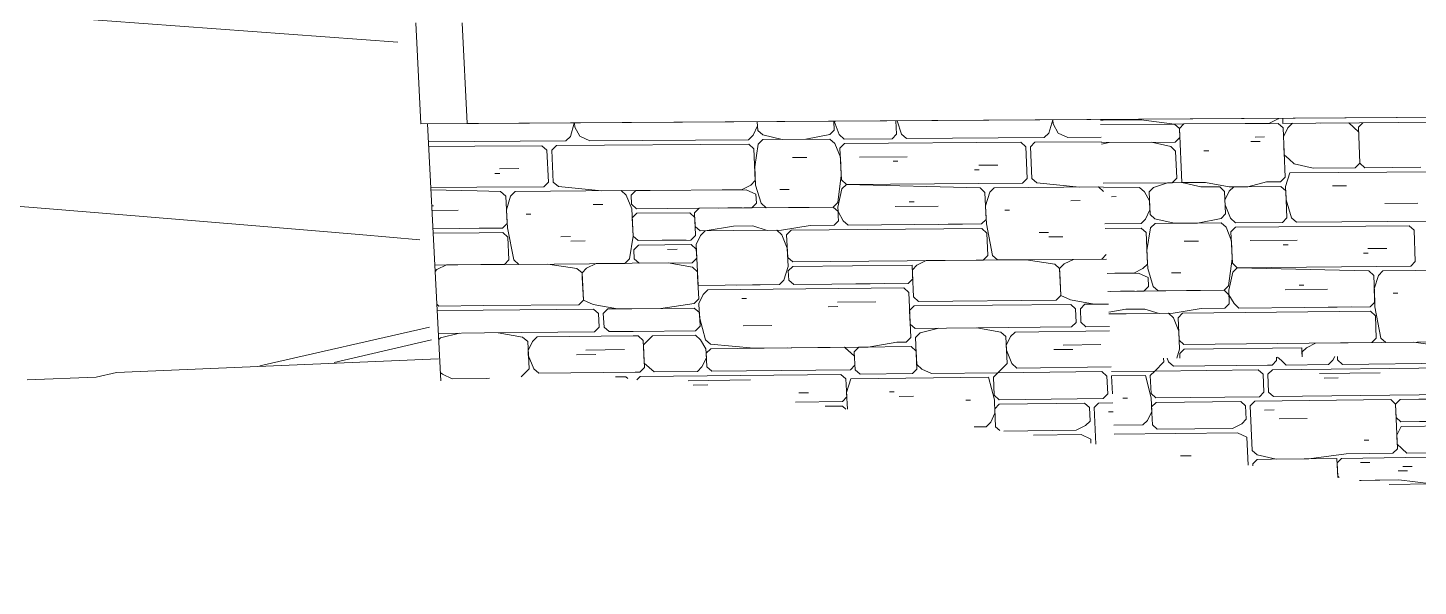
# Model space of a CAD drawing. Header units: inches. Extents: x 205 to 211, y -138 to -29.
# Drawn here: x 208.1498 to 208.3253, y -73.0479 to -72.9774 of the extents above; entities that cross this region are included whole.
import ezdxf

# ---------------------------------------------------------------- set-up
doc = ezdxf.new("R2010")
doc.units = ezdxf.units.IN
doc.header["$MEASUREMENT"] = 0
for name, color, linetype, lineweight in [('A-WALL', 113, 'Continuous', 13), ('A-WALL-PATT', 111, 'Continuous', 13), ('C-BLDG-PADS', 91, 'Continuous', 9), ('C-TOPO', 7, 'Continuous', 9), ('L-SITE-WALL', 31, 'Continuous', 13)]:
    doc.layers.add(name, color=color, linetype=linetype, lineweight=lineweight)

# ---------------------------------------------------------------- blocks, each defined once
blk = doc.blocks.new('FP_98-160')
at = {"layer": 'A-WALL-PATT', "lineweight": 9}
for p, q in [((71.28844, -72.99182), (71.29428, -72.99178)), ((71.28847, -72.99239), (71.29431, -72.99235)), ((71.28874, -72.99758), (71.29458, -72.99754)), ((71.29461, -72.99801), (71.28876, -72.99786)), ((71.28886, -72.99989), (71.28911, -72.99988)), ((71.28889, -73.00046), (71.2922, -73.00043)), ((71.28901, -73.00276), (71.29485, -73.00271)), ((71.29232, -73.00274), (71.29485, -73.00271)), ((71.28904, -73.00334), (71.29488, -73.00329)), ((71.28925, -73.00737), (71.29508, -73.00731)), ((71.2893, -73.00818), (71.28953, -73.00794)), ((71.28953, -73.00794), (71.29073, -73.00735)), ((71.29073, -73.00735), (71.29508, -73.00731)), ((71.28951, -73.0123), (71.28977, -73.01253)), ((71.28955, -73.01311), (71.29538, -73.01305)), ((71.28977, -73.01253), (71.29535, -73.01248)), ((71.29553, -73.01592), (71.2897, -73.01598)), ((71.28974, -73.01679), (71.28998, -73.01655)), ((71.28998, -73.01655), (71.29239, -73.01596)), ((71.28996, -73.02091), (71.29022, -73.02114)), ((71.29022, -73.02114), (71.29147, -73.0217)), ((71.29147, -73.0217), (71.29582, -73.02166))]:
    blk.add_line(p, q, dxfattribs=at)
blk = doc.blocks.new('FP_105-160')
at = {"layer": 'A-WALL-PATT', "lineweight": 9}
for p, q in [((71.3733, -72.98906), (71.37367, -72.98906)), ((71.38266, -72.98957), (71.37333, -72.98963)), ((71.37845, -72.98903), (71.37367, -72.98906)), ((71.37547, -72.98905), (71.37845, -72.98903)), ((71.37845, -72.98903), (71.38266, -72.98957)), ((71.38266, -72.98957), (71.38385, -72.98956)), ((71.38266, -72.98957), (71.38328, -72.99014)), ((71.38328, -72.99014), (71.38385, -72.98956)), ((71.38328, -72.99014), (71.38357, -72.99696)), ((71.38333, -72.99127), (71.38328, -72.99014)), ((71.39576, -72.98948), (71.38385, -72.98956)), ((71.39159, -72.98951), (71.39457, -72.98949)), ((71.39457, -72.98949), (71.39573, -72.98891)), ((71.39579, -72.98885), (71.39573, -72.98891)), ((71.39576, -72.98948), (71.39637, -72.99005)), ((71.39635, -72.98948), (71.39632, -72.98885)), ((71.40466, -72.98942), (71.39635, -72.98948)), ((71.39637, -72.99005), (71.39663, -72.99629)), ((71.39697, -72.99004), (71.39642, -72.99118)), ((71.39697, -72.99004), (71.39754, -72.98947)), ((71.4011, -72.98945), (71.4159, -72.98935)), ((71.40589, -72.99055), (71.40466, -72.98942)), ((71.40587, -72.98998), (71.40644, -72.98941)), ((71.40587, -72.98998), (71.40605, -72.99452)), ((71.37343, -72.99191), (71.38276, -72.99185)), ((71.37344, -72.9921), (71.3744, -72.99191)), ((71.3744, -72.99191), (71.37977, -72.99187)), ((71.37977, -72.99187), (71.38218, -72.99242)), ((71.38333, -72.99127), (71.38276, -72.99185)), ((71.39228, -72.99178), (71.39347, -72.99177)), ((71.39285, -72.99121), (71.39404, -72.9912)), ((71.38218, -72.99242), (71.3828, -72.99299)), ((71.38295, -72.9964), (71.3828, -72.99299)), ((71.38638, -72.99296), (71.38698, -72.99296)), ((71.39647, -72.99232), (71.39652, -72.99346)), ((71.39652, -72.99346), (71.39713, -72.99402)), ((71.39713, -72.99402), (71.39775, -72.99458)), ((71.3972, -72.99572), (71.39668, -72.99743)), ((71.3972, -72.99572), (71.41556, -72.99558)), ((71.40015, -72.99513), (71.39775, -72.99458)), ((71.40548, -72.99509), (71.40015, -72.99513)), ((71.40605, -72.99452), (71.40548, -72.99509)), ((71.40605, -72.99452), (71.40667, -72.99508)), ((71.41377, -72.99503), (71.40667, -72.99508)), ((71.37365, -72.99704), (71.38238, -72.99697)), ((71.38178, -72.99698), (71.38002, -72.99756)), ((71.38357, -72.99696), (71.38178, -72.99698)), ((71.38178, -72.99698), (71.38238, -72.99697)), ((71.38238, -72.99697), (71.38295, -72.9964)), ((71.38357, -72.99696), (71.38655, -72.99694)), ((71.38598, -72.99751), (71.38357, -72.99696)), ((71.38836, -72.99749), (71.38598, -72.99751)), ((71.38655, -72.99694), (71.38955, -72.99748)), ((71.38836, -72.99749), (71.38898, -72.99806)), ((71.38955, -72.99748), (71.39193, -72.99747)), ((71.38957, -72.99805), (71.39014, -72.99748)), ((71.39609, -72.99743), (71.39014, -72.99748)), ((71.39193, -72.99747), (71.39428, -72.99688)), ((71.39428, -72.99688), (71.39606, -72.99687)), ((71.39606, -72.99687), (71.39663, -72.99629)), ((71.39609, -72.99743), (71.3967, -72.998)), ((71.39668, -72.99743), (71.39675, -72.99913)), ((71.40261, -72.99738), (71.40439, -72.99737)), ((71.37368, -72.99761), (71.37823, -72.99757)), ((71.3747, -72.99874), (71.37529, -72.99873)), ((71.37823, -72.99757), (71.37885, -72.99814)), ((71.37885, -72.99814), (71.3795, -72.99927)), ((71.37945, -72.99813), (71.38002, -72.99756)), ((71.37945, -72.99813), (71.37957, -73.00097)), ((71.3795, -72.99927), (71.37955, -73.00041)), ((71.3891, -73.0009), (71.38898, -72.99806)), ((71.38957, -72.99805), (71.38903, -72.99919)), ((71.38903, -72.99919), (71.38905, -72.99976)), ((71.39685, -73.0014), (71.3967, -72.998)), ((71.39675, -72.99913), (71.39744, -73.00139)), ((71.37955, -73.00041), (71.379, -73.00155)), ((71.37957, -73.00097), (71.38019, -73.00154)), ((71.38853, -73.00147), (71.3891, -73.0009)), ((71.38905, -72.99976), (71.38972, -73.00146)), ((71.40922, -72.9996), (71.41336, -72.99956)), ((71.37388, -73.00216), (71.37843, -73.00212)), ((71.3739, -73.00273), (71.37845, -73.00269)), ((71.379, -73.00155), (71.37843, -73.00212)), ((71.37845, -73.00269), (71.37907, -73.00325)), ((71.37964, -73.00268), (71.37917, -73.00553)), ((71.37964, -73.00268), (71.38022, -73.00211)), ((71.38019, -73.00154), (71.3826, -73.00209)), ((71.38855, -73.00204), (71.38022, -73.00211)), ((71.3826, -73.00209), (71.38558, -73.00206)), ((71.38558, -73.00206), (71.38853, -73.00147)), ((71.38855, -73.00204), (71.38917, -73.0026)), ((71.38917, -73.0026), (71.38984, -73.0043)), ((71.38972, -73.00146), (71.39034, -73.00202)), ((71.38979, -73.00316), (71.39036, -73.00259)), ((71.39034, -73.00202), (71.39628, -73.00197)), ((71.39036, -73.00259), (71.41229, -73.0024)), ((71.39628, -73.00197), (71.39685, -73.0014)), ((71.39806, -73.00196), (71.39744, -73.00139)), ((71.39806, -73.00196), (71.41522, -73.00181)), ((71.41229, -73.0024), (71.4129, -73.00296)), ((71.37907, -73.00325), (71.37925, -73.00723)), ((71.38389, -73.00435), (71.38567, -73.00433)), ((71.38996, -73.00713), (71.38979, -73.00316)), ((71.38984, -73.0043), (71.38993, -73.00656)), ((71.39222, -73.00427), (71.39815, -73.00422)), ((71.4129, -73.00296), (71.41306, -73.00692)), ((71.37917, -73.00553), (71.37927, -73.0078)), ((71.39639, -73.0048), (71.39699, -73.0048)), ((71.40651, -73.00585), (71.40711, -73.00584)), ((71.40708, -73.00528), (71.40945, -73.00526)), ((71.37751, -73.00838), (71.37867, -73.0078)), ((71.37925, -73.00723), (71.37867, -73.0078)), ((71.37927, -73.0078), (71.37996, -73.01006)), ((71.38993, -73.00656), (71.38948, -73.00997)), ((71.39058, -73.00769), (71.38996, -73.00713)), ((71.39001, -73.00826), (71.39058, -73.00769)), ((71.39058, -73.00769), (71.41249, -73.00749)), ((71.4072, -73.0081), (71.39058, -73.00769)), ((71.42195, -73.00797), (71.40897, -73.00809)), ((71.41306, -73.00692), (71.41249, -73.00749)), ((71.37415, -73.00841), (71.3781, -73.00838)), ((71.37512, -73.0084), (71.37751, -73.00838)), ((71.3781, -73.00838), (71.37932, -73.00893)), ((71.37932, -73.00893), (71.37937, -73.01007)), ((71.38227, -73.00834), (71.38346, -73.00833)), ((71.39001, -73.00826), (71.38951, -73.01054)), ((71.4072, -73.0081), (71.40781, -73.00866)), ((71.40795, -73.01206), (71.40781, -73.00866)), ((71.4084, -73.00866), (71.40788, -73.01036)), ((71.4084, -73.00866), (71.40897, -73.00809)), ((71.38891, -73.01054), (71.37425, -73.01068)), ((71.3788, -73.01064), (71.37462, -73.01068)), ((71.37582, -73.01067), (71.3776, -73.01065)), ((71.37937, -73.01007), (71.3788, -73.01064)), ((71.37996, -73.01006), (71.38058, -73.01062)), ((71.38058, -73.01062), (71.38891, -73.01054)), ((71.38416, -73.01059), (71.38594, -73.01057)), ((71.38891, -73.01054), (71.38948, -73.00997)), ((71.38953, -73.0111), (71.38891, -73.01054)), ((71.38951, -73.01054), (71.38953, -73.0111)), ((71.38956, -73.01167), (71.38953, -73.0111)), ((71.38953, -73.0111), (71.39017, -73.01223)), ((71.39663, -73.01047), (71.40196, -73.01042)), ((71.39839, -73.00989), (71.39898, -73.00988)), ((71.40788, -73.01036), (71.40797, -73.01262)), ((71.41027, -73.0109), (71.41086, -73.0109)), ((71.37437, -73.0133), (71.37651, -73.01293)), ((71.37651, -73.01293), (71.3789, -73.01291)), ((71.3789, -73.01291), (71.38071, -73.01346)), ((71.38604, -73.01284), (71.38249, -73.01344)), ((71.38368, -73.01343), (71.4074, -73.01319)), ((71.38901, -73.01281), (71.38604, -73.01284)), ((71.38958, -73.01224), (71.38901, -73.01281)), ((71.38956, -73.01167), (71.38958, -73.01224)), ((71.39017, -73.01223), (71.39079, -73.01279)), ((71.39079, -73.01279), (71.40738, -73.01263)), ((71.40206, -73.01268), (71.40502, -73.01265)), ((71.40795, -73.01206), (71.40738, -73.01263)), ((71.4074, -73.01319), (71.40802, -73.01375)), ((71.40797, -73.01262), (71.40872, -73.01657)), ((71.37438, -73.01352), (71.37654, -73.0135)), ((71.38249, -73.01344), (71.37654, -73.0135)), ((71.38071, -73.01346), (71.3819, -73.01345)), ((71.3819, -73.01345), (71.38252, -73.01401)), ((71.38252, -73.01401), (71.38319, -73.0157)), ((71.38311, -73.014), (71.38368, -73.01343)), ((71.38311, -73.014), (71.38323, -73.01683)), ((71.40813, -73.01657), (71.40802, -73.01375)), ((71.38319, -73.0157), (71.38328, -73.01797)), ((71.38323, -73.01683), (71.38385, -73.01739)), ((71.40813, -73.01657), (71.40757, -73.01714)), ((71.40872, -73.01657), (71.40934, -73.01712)), ((71.38328, -73.01797), (71.38294, -73.0191)), ((71.38331, -73.01853), (71.38388, -73.01796)), ((71.38333, -73.0191), (71.38331, -73.01853)), ((71.38385, -73.01739), (71.40757, -73.01714)), ((71.38388, -73.01796), (71.39872, -73.0178)), ((71.39872, -73.0178), (71.39876, -73.01893)), ((71.39874, -73.01837), (71.39931, -73.0178)), ((71.39876, -73.01893), (71.39874, -73.01837)), ((71.39931, -73.0178), (71.40047, -73.01722)), ((71.40047, -73.01722), (71.41288, -73.01709)), ((71.40934, -73.01712), (71.4223, -73.01699)), ((71.41288, -73.01709), (71.41644, -73.01761)), ((71.38333, -73.0191), (71.38333, -73.0191)), ((71.39876, -73.01893), (71.39876, -73.01893)), ((71.39876, -73.01893), (71.39876, -73.01893))]:
    blk.add_line(p, q, dxfattribs=at)
blk = doc.blocks.new('FP_117-160')
at = {"layer": 'A-WALL-PATT', "lineweight": 9}
for p, q in [((71.42916, -73.0186), (71.4292, -73.01962)), ((71.42916, -73.0186), (71.42918, -73.01906)), ((71.44031, -73.01894), (71.4403, -73.01848)), ((71.44072, -73.01848), (71.4409, -73.01893)), ((71.45432, -73.01833), (71.45433, -73.01879)), ((71.45492, -73.01878), (71.45443, -73.01833)), ((71.46132, -73.01871), (71.46154, -73.01825)), ((71.4619, -73.0187), (71.46189, -73.01825)), ((71.47933, -73.01907), (71.47989, -73.01851)), ((71.47991, -73.01907), (71.47987, -73.01806)), ((71.48739, -73.01798), (71.48742, -73.01898)), ((71.48739, -73.01798), (71.4874, -73.01843)), ((71.4874, -73.01843), (71.488, -73.01898)), ((71.49836, -73.01831), (71.49724, -73.01943)), ((71.49836, -73.01831), (71.49834, -73.01786)), ((71.49876, -73.01785), (71.49893, -73.0183)), ((71.49893, -73.0183), (71.49953, -73.01885)), ((71.3813, -73.01958), (71.38016, -73.02073)), ((71.3813, -73.01958), (71.38128, -73.01912)), ((71.38172, -73.01912), (71.3819, -73.01957)), ((71.3819, -73.01957), (71.38251, -73.02013)), ((71.38251, -73.02013), (71.39439, -73.02)), ((71.39498, -73.02), (71.39439, -73.02)), ((71.39555, -73.01942), (71.39498, -73.02)), ((71.39501, -73.02056), (71.41982, -73.02029)), ((71.39553, -73.01897), (71.39555, -73.01942)), ((71.39615, -73.01942), (71.39565, -73.01897)), ((71.39615, -73.01942), (71.39676, -73.01998)), ((71.39676, -73.01998), (71.40209, -73.01992)), ((71.40266, -73.01935), (71.40209, -73.01992)), ((71.40266, -73.01935), (71.40288, -73.01889)), ((71.40325, -73.01934), (71.40323, -73.01888)), ((71.40325, -73.01934), (71.40386, -73.0199)), ((71.40386, -73.0199), (71.42097, -73.01971)), ((71.41982, -73.02029), (71.42043, -73.02084)), ((71.42097, -73.01971), (71.42154, -73.01914)), ((71.42156, -73.01971), (71.42152, -73.01869)), ((71.42156, -73.01971), (71.42217, -73.02026)), ((71.42217, -73.02026), (71.42863, -73.02019)), ((71.4292, -73.01962), (71.42863, -73.02019)), ((71.42918, -73.01906), (71.42979, -73.01962)), ((71.42979, -73.01962), (71.43098, -73.02016)), ((71.43098, -73.02016), (71.43919, -73.02007)), ((71.43862, -73.02064), (71.43919, -73.02007)), ((71.44031, -73.01894), (71.43919, -73.02007)), ((71.43919, -73.02007), (71.45204, -73.01993)), ((71.4409, -73.01893), (71.44151, -73.01949)), ((71.44151, -73.01949), (71.45319, -73.01936)), ((71.45264, -73.02049), (71.45204, -73.01993)), ((71.45377, -73.01935), (71.45319, -73.01936)), ((71.45379, -73.01991), (71.45323, -73.02048)), ((71.45433, -73.01879), (71.45377, -73.01935)), ((71.45379, -73.01991), (71.47819, -73.01964)), ((71.45492, -73.01878), (71.45552, -73.01933)), ((71.45552, -73.01933), (71.46076, -73.01928)), ((71.45964, -73.02041), (71.46719, -73.02033)), ((71.46132, -73.01871), (71.46076, -73.01928)), ((71.4619, -73.0187), (71.4625, -73.01926)), ((71.4625, -73.01926), (71.47933, -73.01907)), ((71.47819, -73.01964), (71.47879, -73.0202)), ((71.47879, -73.0202), (71.47886, -73.02243)), ((71.47937, -73.02019), (71.47884, -73.02187)), ((71.47937, -73.02019), (71.49611, -73.02)), ((71.47991, -73.01907), (71.4805, -73.01962)), ((71.4805, -73.01962), (71.48686, -73.01955)), ((71.48742, -73.01898), (71.48686, -73.01955)), ((71.488, -73.01898), (71.48917, -73.01952)), ((71.48917, -73.01952), (71.49724, -73.01943)), ((71.49611, -73.02), (71.49677, -73.02278)), ((71.49668, -73.02), (71.49724, -73.01943)), ((71.49668, -73.02), (71.49676, -73.02223)), ((71.49724, -73.01943), (71.50989, -73.01929)), ((71.49953, -73.01885), (71.51102, -73.01873)), ((71.51048, -73.01984), (71.50989, -73.01929)), ((71.51055, -73.02207), (71.51048, -73.01984)), ((71.51105, -73.01984), (71.51105, -73.01984)), ((71.51105, -73.01984), (71.51112, -73.02206)), ((71.3747, -73.02079), (71.38016, -73.02073)), ((71.37472, -73.02135), (71.37899, -73.0213)), ((71.37899, -73.0213), (71.37971, -73.02413)), ((71.37959, -73.0213), (71.38016, -73.02073)), ((71.37959, -73.0213), (71.37969, -73.02356)), ((71.38016, -73.02073), (71.39323, -73.02058)), ((71.39385, -73.02114), (71.39323, -73.02058)), ((71.39394, -73.0234), (71.39385, -73.02114)), ((71.39501, -73.02056), (71.39444, -73.02113)), ((71.39444, -73.02113), (71.39453, -73.02339)), ((71.40095, -73.02106), (71.40864, -73.02098)), ((71.40157, -73.02162), (71.40334, -73.0216)), ((71.42043, -73.02084), (71.42052, -73.0231)), ((71.42102, -73.02084), (71.42049, -73.02253)), ((71.42102, -73.02084), (71.43804, -73.02065)), ((71.43804, -73.02065), (71.43873, -73.02345)), ((71.43862, -73.02064), (71.43871, -73.02289)), ((71.45273, -73.02273), (71.45264, -73.02049)), ((71.45323, -73.02048), (71.45331, -73.02272)), ((71.46024, -73.02096), (71.46198, -73.02094)), ((71.47305, -73.02194), (71.47421, -73.02192)), ((71.47884, -73.02187), (71.47894, -73.02466)), ((71.48405, -73.02181), (71.48463, -73.02181)), ((71.50999, -73.02263), (71.51055, -73.02207)), ((71.51112, -73.02206), (71.51112, -73.02206)), ((71.37969, -73.02356), (71.38031, -73.02412)), ((71.39337, -73.02397), (71.39394, -73.0234)), ((71.39453, -73.02339), (71.39515, -73.02395)), ((71.41995, -73.02367), (71.39515, -73.02395)), ((71.4146, -73.0226), (71.41578, -73.02259)), ((71.42052, -73.0231), (71.41995, -73.02367)), ((71.42049, -73.02253), (71.4206, -73.02535)), ((71.42578, -73.02247), (71.42637, -73.02247)), ((71.42698, -73.02302), (71.42874, -73.023)), ((71.43521, -73.02349), (71.4358, -73.02348)), ((71.43871, -73.02289), (71.43931, -73.02344)), ((71.43873, -73.02345), (71.43879, -73.02513)), ((71.43931, -73.02344), (71.45216, -73.0233)), ((71.44985, -73.02388), (71.43933, -73.024)), ((71.45046, -73.02444), (71.44985, -73.02388)), ((71.45104, -73.02443), (71.4516, -73.02386)), ((71.4516, -73.02386), (71.46847, -73.02367)), ((71.45216, -73.0233), (71.45273, -73.02273)), ((71.45331, -73.02272), (71.45391, -73.02327)), ((71.4783, -73.02299), (71.45391, -73.02327)), ((71.46847, -73.02367), (71.46907, -73.02422)), ((71.46907, -73.02422), (71.46963, -73.02365)), ((71.46963, -73.02365), (71.47832, -73.02355)), ((71.47195, -73.02363), (71.47543, -73.02359)), ((71.47886, -73.02243), (71.4783, -73.02299)), ((71.47832, -73.02355), (71.47892, -73.0241)), ((71.48522, -73.02236), (71.48696, -73.02234)), ((71.49332, -73.02282), (71.49389, -73.02281)), ((71.49676, -73.02223), (71.49735, -73.02278)), ((71.49677, -73.02278), (71.49683, -73.02445)), ((71.49681, -73.0239), (71.49737, -73.02333)), ((71.49735, -73.02278), (71.50999, -73.02263)), ((71.50771, -73.02321), (71.49737, -73.02333)), ((71.5083, -73.02376), (71.50771, -73.02321)), ((71.50836, -73.02543), (71.5083, -73.02376)), ((71.50888, -73.02375), (71.50943, -73.02319)), ((71.50888, -73.02375), (71.50905, -73.02931)), ((71.50943, -73.02319), (71.51115, -73.02317)), ((71.37614, -73.02417), (71.37673, -73.02416)), ((71.37971, -73.02413), (71.37979, -73.02583)), ((71.37976, -73.02526), (71.38033, -73.02469)), ((71.37976, -73.02526), (71.37986, -73.02752)), ((71.38031, -73.02412), (71.39337, -73.02397)), ((71.39102, -73.02456), (71.38033, -73.02469)), ((71.39164, -73.02512), (71.39102, -73.02456)), ((71.39171, -73.02682), (71.39164, -73.02512)), ((71.39223, -73.02511), (71.3928, -73.02454)), ((71.39223, -73.02511), (71.39247, -73.03076)), ((71.3928, -73.02454), (71.40996, -73.02434)), ((71.40996, -73.02434), (71.41057, -73.0249)), ((71.41057, -73.0249), (71.41114, -73.02433)), ((71.41064, -73.02659), (71.41057, -73.0249)), ((71.41057, -73.0249), (71.4108, -73.03053)), ((71.41114, -73.02433), (71.41997, -73.02423)), ((71.41349, -73.0243), (71.41703, -73.02426)), ((71.41997, -73.02423), (71.42058, -73.02478)), ((71.42058, -73.02478), (71.42065, -73.02647)), ((71.4206, -73.02535), (71.42124, -73.02646)), ((71.43879, -73.02513), (71.43825, -73.02626)), ((71.43877, -73.02457), (71.43933, -73.024)), ((71.43877, -73.02457), (71.43885, -73.02682)), ((71.45052, -73.02612), (71.45046, -73.02444)), ((71.45104, -73.02443), (71.45124, -73.03003)), ((71.45281, -73.02497), (71.45397, -73.02495)), ((71.46913, -73.02589), (71.46907, -73.02422)), ((71.46907, -73.02422), (71.46926, -73.0298)), ((71.47892, -73.0241), (71.47898, -73.02578)), ((71.47894, -73.02466), (71.47956, -73.02577)), ((71.49629, -73.02557), (71.49573, -73.02613)), ((71.49683, -73.02445), (71.49629, -73.02557)), ((71.49681, -73.0239), (71.49688, -73.02612)), ((71.5078, -73.02599), (71.50836, -73.02543)), ((71.51062, -73.02429), (71.51119, -73.02428)), ((71.37924, -73.02696), (71.37867, -73.02754)), ((71.37979, -73.02583), (71.37924, -73.02696)), ((71.38998, -73.02797), (71.39114, -73.02739)), ((71.39114, -73.02739), (71.39171, -73.02682)), ((71.39404, -73.02566), (71.39522, -73.02564)), ((71.39586, -73.02677), (71.39941, -73.02672)), ((71.41125, -73.02715), (71.41064, -73.02659)), ((71.42008, -73.02704), (71.41125, -73.02715)), ((71.41361, -73.02712), (71.41655, -73.02708)), ((71.42065, -73.02647), (71.42008, -73.02704)), ((71.42124, -73.02646), (71.42185, -73.02702)), ((71.42185, -73.02702), (71.43768, -73.02683)), ((71.43825, -73.02626), (71.43768, -73.02683)), ((71.43946, -73.02737), (71.43885, -73.02682)), ((71.44881, -73.02726), (71.43946, -73.02737)), ((71.44881, -73.02726), (71.44995, -73.02668)), ((71.44995, -73.02668), (71.45052, -73.02612)), ((71.4546, -73.02607), (71.45809, -73.02603)), ((71.46973, -73.02645), (71.46913, -73.02589)), ((71.46921, -73.02813), (71.46975, -73.027)), ((71.47842, -73.02634), (71.46973, -73.02645)), ((71.46975, -73.027), (71.48595, -73.02681)), ((71.47205, -73.02642), (71.47494, -73.02638)), ((71.47898, -73.02578), (71.47842, -73.02634)), ((71.47956, -73.02577), (71.48015, -73.02632)), ((71.48015, -73.02632), (71.49573, -73.02613)), ((71.48595, -73.02681), (71.48654, -73.02736)), ((71.48654, -73.02736), (71.48662, -73.02959)), ((71.4877, -73.02735), (71.48714, -73.02791)), ((71.50726, -73.02711), (71.4877, -73.02735)), ((71.49747, -73.02667), (71.49688, -73.02612)), ((71.50667, -73.02656), (71.49747, -73.02667)), ((71.50667, -73.02656), (71.5078, -73.02599)), ((71.50726, -73.02711), (71.50842, -73.02765)), ((71.37499, -73.02758), (71.37867, -73.02754)), ((71.3906, -73.02852), (71.37504, -73.02871)), ((71.38048, -73.02808), (71.37986, -73.02752)), ((71.38998, -73.02797), (71.38048, -73.02808)), ((71.3906, -73.02852), (71.39181, -73.02907)), ((71.39196, -73.03261), (71.39181, -73.02907)), ((71.41073, -73.02884), (71.41127, -73.02771)), ((71.41077, -73.02997), (71.41073, -73.02884)), ((71.41127, -73.02771), (71.42774, -73.02751)), ((71.42774, -73.02751), (71.42835, -73.02807)), ((71.42835, -73.02807), (71.42844, -73.03031)), ((71.42952, -73.02805), (71.42896, -73.02862)), ((71.42898, -73.02918), (71.42896, -73.02862)), ((71.44941, -73.02781), (71.42952, -73.02805)), ((71.43189, -73.02858), (71.43306, -73.02857)), ((71.4325, -73.02914), (71.43367, -73.02912)), ((71.44941, -73.02781), (71.4506, -73.02836)), ((71.45078, -73.03339), (71.4506, -73.02836)), ((71.46516, -73.02874), (71.46574, -73.02873)), ((71.46925, -73.02925), (71.46921, -73.02813)), ((71.48665, -73.0307), (71.48716, -73.02847)), ((71.48716, -73.02847), (71.48714, -73.02791)), ((71.49002, -73.02787), (71.49118, -73.02786)), ((71.49062, -73.02842), (71.49177, -73.02841)), ((71.50858, -73.03264), (71.50842, -73.02765)), ((71.39247, -73.03076), (71.39309, -73.03132)), ((71.40662, -73.02946), (71.40721, -73.02945)), ((71.4108, -73.03053), (71.41023, -73.0311)), ((71.412, -73.03108), (71.41077, -73.02997)), ((71.42787, -73.03088), (71.412, -73.03108)), ((71.42844, -73.03031), (71.42787, -73.03088)), ((71.42848, -73.03143), (71.42898, -73.02918)), ((71.44076, -73.03072), (71.44368, -73.03068)), ((71.45124, -73.03003), (71.45185, -73.03058)), ((71.4542, -73.03111), (71.45185, -73.03058)), ((71.4629, -73.03044), (71.45827, -73.03106)), ((71.46234, -73.03101), (71.48608, -73.03071)), ((71.4629, -73.03044), (71.4687, -73.03037)), ((71.46926, -73.0298), (71.4687, -73.03037)), ((71.47044, -73.03035), (71.46925, -73.02925)), ((71.48606, -73.03015), (71.47044, -73.03035)), ((71.48662, -73.02959), (71.48606, -73.03015)), ((71.48608, -73.03071), (71.48667, -73.03126)), ((71.48677, -73.03404), (71.48665, -73.0307)), ((71.49873, -73.02999), (71.50161, -73.02996)), ((71.50105, -73.03052), (71.50392, -73.03048)), ((71.50905, -73.02931), (71.50964, -73.02986)), ((71.5091, -73.03097), (71.50966, -73.03041)), ((71.51137, -73.03025), (71.50964, -73.02986)), ((71.51138, -73.03039), (71.50966, -73.03041)), ((71.38343, -73.03144), (71.38478, -73.03142)), ((71.39254, -73.03245), (71.39311, -73.03188)), ((71.39254, -73.03245), (71.39255, -73.03269)), ((71.39548, -73.03185), (71.39309, -73.03132)), ((71.39489, -73.03186), (71.39311, -73.03188)), ((71.40317, -73.03175), (71.39489, -73.03186)), ((71.39962, -73.0318), (71.39548, -73.03185)), ((71.40433, -73.03118), (71.39962, -73.0318)), ((71.40327, -73.03416), (71.40317, -73.03175)), ((71.40319, -73.03232), (71.40376, -73.03175)), ((71.40326, -73.03401), (71.40319, -73.03232)), ((71.40376, -73.03175), (71.4279, -73.03144)), ((71.40433, -73.03118), (71.41023, -73.0311)), ((71.40615, -73.03228), (71.40733, -73.03226)), ((71.4279, -73.03144), (71.4285, -73.032)), ((71.42861, -73.0348), (71.42848, -73.03143)), ((71.42857, -73.03368), (71.4285, -73.032)), ((71.43085, -73.03197), (71.43202, -73.03195)), ((71.44312, -73.03125), (71.44603, -73.03121)), ((71.4513, -73.03171), (71.45187, -73.03114)), ((71.4513, -73.03171), (71.45141, -73.0345)), ((71.45361, -73.03112), (71.45187, -73.03114)), ((71.46176, -73.03101), (71.45361, -73.03112)), ((71.45827, -73.03106), (71.4542, -73.03111)), ((71.46188, -73.03437), (71.46176, -73.03101)), ((71.46178, -73.03157), (71.46234, -73.03101)), ((71.46184, -73.03325), (71.46178, -73.03157)), ((71.46468, -73.03154), (71.46584, -73.03152)), ((71.46936, -73.03259), (71.47052, -73.03258)), ((71.46992, -73.03203), (71.47108, -73.03201)), ((71.47862, -73.03247), (71.48036, -73.03245)), ((71.48673, -73.03293), (71.48667, -73.03126)), ((71.48898, -73.03123), (71.49013, -73.03121)), ((71.50802, -73.03321), (71.50858, -73.03264)), ((71.5091, -73.03097), (71.50919, -73.03375)), ((71.40326, -73.03401), (71.40346, -73.03418)), ((71.41091, -73.03334), (71.41209, -73.03333)), ((71.41148, -73.03277), (71.41265, -73.03276)), ((71.42033, -73.03322), (71.42209, -73.0332)), ((71.42685, -73.03482), (71.428, -73.03425)), ((71.42857, -73.03368), (71.428, -73.03425)), ((71.44791, -73.03455), (71.45022, -73.03396)), ((71.45022, -73.03396), (71.45078, -73.03339)), ((71.46134, -73.03549), (71.46188, -73.03437)), ((71.46184, -73.03325), (71.46244, -73.0338)), ((71.4619, -73.03492), (71.46246, -73.03436)), ((71.46244, -73.0338), (71.46476, -73.03377)), ((71.47348, -73.03421), (71.46246, -73.03436)), ((71.4694, -73.03371), (71.46476, -73.03377)), ((71.4665, -73.03375), (71.4694, -73.03371)), ((71.4694, -73.03371), (71.47348, -73.03421)), ((71.47348, -73.03421), (71.47463, -73.0342)), ((71.47348, -73.03421), (71.47407, -73.03476)), ((71.47407, -73.03476), (71.47463, -73.0342)), ((71.48619, -73.03405), (71.47463, -73.0342)), ((71.48215, -73.0341), (71.48503, -73.03406)), ((71.48503, -73.03406), (71.48617, -73.03349)), ((71.48673, -73.03293), (71.48617, -73.03349)), ((71.48619, -73.03405), (71.48678, -73.0346)), ((71.49483, -73.03393), (71.48677, -73.03404)), ((71.48736, -73.03459), (71.48792, -73.03402)), ((71.49138, -73.03398), (71.50575, -73.03379)), ((71.49602, -73.03503), (71.49483, -73.03393)), ((71.496, -73.03447), (71.49656, -73.03391)), ((71.5046, -73.03381), (71.50519, -73.03435)), ((71.50519, -73.03435), (71.50531, -73.03824)), ((71.50575, -73.03379), (71.50802, -73.03321)), ((71.50863, -73.03431), (71.50635, -73.03489)), ((71.5115, -73.03427), (71.50863, -73.03431)), ((71.50919, -73.03375), (71.50978, -73.03429)), ((71.40601, -73.03453), (71.40624, -73.03453)), ((71.41096, -73.03447), (71.40624, -73.03453)), ((71.40801, -73.03451), (71.41096, -73.03447)), ((71.4151, -73.03498), (71.40976, -73.03505)), ((71.41096, -73.03447), (71.4151, -73.03498)), ((71.4151, -73.03498), (71.41628, -73.03496)), ((71.4151, -73.03498), (71.41571, -73.03553)), ((71.41571, -73.03553), (71.41628, -73.03496)), ((71.41571, -73.03553), (71.41573, -73.03587)), ((71.41573, -73.03587), (71.41571, -73.03553)), ((71.42803, -73.03481), (71.41628, -73.03496)), ((71.42392, -73.03486), (71.42685, -73.03482)), ((71.42803, -73.03481), (71.42863, -73.03536)), ((71.43681, -73.03469), (71.42861, -73.0348)), ((71.42863, -73.03536), (71.42872, -73.03765)), ((71.42922, -73.03535), (71.42868, -73.03648)), ((71.42922, -73.03535), (71.42978, -73.03479)), ((71.4333, -73.03474), (71.44791, -73.03455)), ((71.43802, -73.0358), (71.43681, -73.03469)), ((71.438, -73.03524), (71.43857, -73.03467)), ((71.438, -73.03524), (71.43814, -73.03894)), ((71.44674, -73.03456), (71.44735, -73.03512)), ((71.44735, -73.03512), (71.44749, -73.03903)), ((71.44853, -73.03566), (71.44797, -73.03623)), ((71.45084, -73.03507), (71.44853, -73.03566)), ((71.45608, -73.035), (71.45084, -73.03507)), ((71.45141, -73.0345), (71.45201, -73.03505)), ((71.45434, -73.03502), (71.45785, -73.03554)), ((71.45608, -73.035), (71.45959, -73.03551)), ((71.45785, -73.03554), (71.46076, -73.0355)), ((71.45959, -73.03551), (71.46134, -73.03549)), ((71.46076, -73.0355), (71.46136, -73.03605)), ((71.46136, -73.03605), (71.46153, -73.04107)), ((71.4619, -73.03492), (71.46194, -73.03604)), ((71.46194, -73.03604), (71.46254, -73.03659)), ((71.47411, -73.03588), (71.47355, -73.03644)), ((71.47407, -73.03476), (71.4743, -73.04145)), ((71.47411, -73.03588), (71.47407, -73.03476)), ((71.48336, -73.03575), (71.48451, -73.03574)), ((71.48678, -73.0346), (71.48699, -73.04071)), ((71.48736, -73.03459), (71.48682, -73.03571)), ((71.496, -73.03447), (71.49614, -73.03892)), ((71.5058, -73.03546), (71.50526, -73.03657)), ((71.50635, -73.03489), (71.5058, -73.03546)), ((71.4247, -73.0371), (71.42577, -73.03708)), ((71.42516, -73.03653), (71.42633, -73.03651)), ((71.44797, -73.03623), (71.44743, -73.03735)), ((71.44743, -73.03735), (71.44754, -73.04023)), ((71.462, -73.03771), (71.46148, -73.0394)), ((71.462, -73.03771), (71.46256, -73.03715)), ((71.46254, -73.03659), (71.47355, -73.03644)), ((71.46256, -73.03715), (71.46544, -73.03655)), ((71.46544, -73.03655), (71.47066, -73.03648)), ((71.47066, -73.03648), (71.47299, -73.03701)), ((71.47299, -73.03701), (71.47359, -73.03756)), ((71.47371, -73.0409), (71.47359, -73.03756)), ((71.47706, -73.03751), (71.47764, -73.0375)), ((71.4828, -73.03632), (71.48395, -73.0363)), ((71.48686, -73.03682), (71.48689, -73.03793)), ((71.50526, -73.03657), (71.50536, -73.0399)), ((71.44693, -73.0396), (71.44607, -73.04003)), ((71.44693, -73.0396), (71.44749, -73.03903)), ((71.46148, -73.0394), (71.46149, -73.03995)), ((71.48689, -73.03793), (71.48749, -73.03848)), ((71.48749, -73.03848), (71.48808, -73.03903)), ((71.49041, -73.03955), (71.48808, -73.03903)), ((71.49559, -73.03948), (71.49041, -73.03955)), ((71.49614, -73.03892), (71.49559, -73.03948)), ((71.49614, -73.03892), (71.49674, -73.03946)), ((71.50363, -73.03937), (71.49674, -73.03946)), ((71.50476, -73.0388), (71.50363, -73.03937)), ((71.50476, -73.0388), (71.50531, -73.03824)), ((71.46153, -73.04107), (71.46097, -73.04163)), ((71.46149, -73.03995), (71.46212, -73.04106)), ((71.46212, -73.04106), (71.46272, -73.04161)), ((71.47315, -73.04146), (71.47371, -73.0409)), ((71.4743, -73.04145), (71.47719, -73.04141)), ((71.47719, -73.04141), (71.4801, -73.04192)), ((71.48241, -73.04189), (71.4847, -73.0413)), ((71.4847, -73.0413), (71.48643, -73.04128)), ((71.48643, -73.04128), (71.48699, -73.04071)), ((71.48754, -73.04015), (71.48702, -73.04182)), ((71.48754, -73.04015), (71.50536, -73.0399)), ((71.50536, -73.0399), (71.50655, -73.04099)), ((71.50536, -73.0399), (71.50597, -73.041)), ((71.50597, -73.041), (71.50606, -73.04377)), ((71.50655, -73.04099), (71.5117, -73.04092)), ((71.45809, -73.04168), (71.46097, -73.04163)), ((71.46097, -73.04163), (71.45809, -73.04168)), ((71.46178, -73.04218), (71.46911, -73.04208)), ((71.46272, -73.04161), (71.47315, -73.04146)), ((71.46911, -73.04208), (71.46971, -73.04263)), ((71.46971, -73.04263), (71.4701, -73.04332)), ((71.47029, -73.04262), (71.47085, -73.04205)), ((71.47029, -73.04262), (71.47032, -73.04335)), ((71.47257, -73.04147), (71.47085, -73.04205)), ((71.4743, -73.04145), (71.47257, -73.04147)), ((71.47257, -73.04147), (71.47315, -73.04146)), ((71.47663, -73.04197), (71.4743, -73.04145)), ((71.47895, -73.04194), (71.47663, -73.04197)), ((71.47895, -73.04194), (71.47954, -73.04249)), ((71.47961, -73.04463), (71.47954, -73.04249)), ((71.48012, -73.04248), (71.47958, -73.0436)), ((71.4801, -73.04192), (71.48241, -73.04189)), ((71.48012, -73.04248), (71.48068, -73.04191)), ((71.48645, -73.04183), (71.48068, -73.04191)), ((71.48645, -73.04183), (71.48704, -73.04238)), ((71.48702, -73.04182), (71.48708, -73.04349)), ((71.48715, -73.04566), (71.48704, -73.04238)), ((71.49278, -73.04174), (71.49451, -73.04172)), ((71.50714, -73.04154), (71.50601, -73.04211)), ((71.50601, -73.04211), (71.50608, -73.04432)), ((71.50714, -73.04154), (71.51172, -73.04147)), ((71.50946, -73.04261), (71.51118, -73.04259)), ((71.47958, -73.0436), (71.4796, -73.04415)), ((71.4796, -73.04415), (71.47979, -73.04465)), ((71.48708, -73.04349), (71.48773, -73.0457)), ((71.49918, -73.04387), (71.50319, -73.04381)), ((71.50606, -73.04377), (71.50554, -73.04544)), ((71.50608, -73.04432), (71.50668, -73.04542)), ((71.48778, -73.04575), (71.48773, -73.0457)), ((71.49113, -73.04621), (71.50498, -73.046)), ((71.49478, -73.04671), (71.50213, -73.0466)), ((71.50213, -73.0466), (71.50272, -73.04714)), ((71.50385, -73.04657), (71.5033, -73.04713)), ((71.50385, -73.04657), (71.51187, -73.04645)), ((71.50554, -73.04544), (71.50498, -73.046)), ((71.50668, -73.04542), (71.50785, -73.04596)), ((71.50785, -73.04596), (71.51185, -73.0459)), ((71.50272, -73.04714), (71.50274, -73.0478)), ((71.5033, -73.04713), (71.50332, -73.04788))]:
    blk.add_line(p, q, dxfattribs=at)
blk = doc.blocks.new('FP_118-160')
at = {"layer": 'A-WALL-PATT', "lineweight": 9}
for p, q in [((71.30688, -72.98944), (71.30638, -72.99112)), ((71.3069, -72.98944), (71.30693, -72.98996)), ((71.30693, -72.98996), (71.30759, -72.99111)), ((71.33, -72.98981), (71.32945, -72.99096)), ((71.32998, -72.98928), (71.33, -72.98981)), ((71.32998, -72.98928), (71.33003, -72.99038)), ((71.33003, -72.99038), (71.33066, -72.99095)), ((71.33913, -72.9909), (71.3397, -72.99032)), ((71.3397, -72.99032), (71.33965, -72.98922)), ((71.33967, -72.98922), (71.34033, -72.99089)), ((71.34757, -72.99084), (71.34749, -72.98917)), ((71.34765, -72.98917), (71.34817, -72.99083)), ((71.3673, -72.98904), (71.36679, -72.99071)), ((71.36731, -72.98904), (71.36734, -72.98956)), ((71.36734, -72.98956), (71.36799, -72.9907)), ((71.29428, -72.99178), (71.3058, -72.9917)), ((71.30461, -72.99228), (71.30403, -72.99286)), ((71.30461, -72.99228), (71.3289, -72.99211)), ((71.30638, -72.99112), (71.3058, -72.9917)), ((71.30759, -72.99111), (71.30884, -72.99168)), ((71.30884, -72.99168), (71.32888, -72.99154)), ((71.32945, -72.99096), (71.32888, -72.99154)), ((71.3289, -72.99211), (71.32954, -72.99268)), ((71.33011, -72.9921), (71.32965, -72.99498)), ((71.33011, -72.9921), (71.33069, -72.99153)), ((71.33066, -72.99095), (71.33311, -72.99151)), ((71.33915, -72.99147), (71.33069, -72.99153)), ((71.33311, -72.99151), (71.33613, -72.99149)), ((71.33613, -72.99149), (71.33913, -72.9909)), ((71.33915, -72.99147), (71.33978, -72.99204)), ((71.33978, -72.99204), (71.34047, -72.99375)), ((71.34033, -72.99089), (71.34096, -72.99146)), ((71.34041, -72.99261), (71.34099, -72.99203)), ((71.34096, -72.99146), (71.34699, -72.99142)), ((71.34099, -72.99203), (71.36324, -72.99187)), ((71.34699, -72.99142), (71.34757, -72.99084)), ((71.3488, -72.9914), (71.34817, -72.99083)), ((71.3488, -72.9914), (71.36622, -72.99128)), ((71.36324, -72.99187), (71.36387, -72.99244)), ((71.36504, -72.99186), (71.36447, -72.99244)), ((71.36504, -72.99186), (71.37342, -72.9918)), ((71.36679, -72.99071), (71.36622, -72.99128)), ((71.36799, -72.9907), (71.36921, -72.99126)), ((71.36921, -72.99126), (71.3734, -72.99123)), ((71.29431, -72.99235), (71.30278, -72.9923)), ((71.30278, -72.9923), (71.30342, -72.99287)), ((71.30342, -72.99287), (71.30362, -72.99689)), ((71.30403, -72.99286), (71.30423, -72.99689)), ((71.32954, -72.99268), (71.32973, -72.99669)), ((71.33443, -72.99379), (71.33624, -72.99378)), ((71.3406, -72.99661), (71.34041, -72.99261)), ((71.34047, -72.99375), (71.34058, -72.99604)), ((71.34288, -72.99373), (71.3489, -72.99369)), ((71.36387, -72.99244), (71.36405, -72.99643)), ((71.36447, -72.99244), (71.36465, -72.99643)), ((71.29685, -72.99579), (71.29746, -72.99579)), ((71.29743, -72.99521), (71.29987, -72.99519)), ((71.32965, -72.99498), (71.32976, -72.99727)), ((71.34712, -72.99427), (71.34773, -72.99427)), ((71.3574, -72.99534), (71.358, -72.99534)), ((71.35797, -72.99477), (71.36037, -72.99475)), ((71.29458, -72.99754), (71.30304, -72.99747)), ((71.30362, -72.99689), (71.30304, -72.99747)), ((71.30423, -72.99689), (71.30487, -72.99746)), ((71.30487, -72.99746), (71.31037, -72.99799)), ((71.32797, -72.99785), (71.32915, -72.99727)), ((71.32973, -72.99669), (71.32915, -72.99727)), ((71.32976, -72.99727), (71.33047, -72.99955)), ((71.34058, -72.99604), (71.34013, -72.99948)), ((71.34123, -72.99718), (71.3406, -72.99661)), ((71.34066, -72.99776), (71.34123, -72.99718)), ((71.34123, -72.99718), (71.36348, -72.99701)), ((71.3581, -72.99762), (71.34123, -72.99718)), ((71.37308, -72.9975), (71.3599, -72.99761)), ((71.36405, -72.99643), (71.36348, -72.99701)), ((71.36465, -72.99643), (71.36527, -72.99699)), ((71.36527, -72.99699), (71.37068, -72.99752)), ((71.37068, -72.99752), (71.37367, -72.9975)), ((71.37308, -72.9975), (71.3737, -72.99807)), ((71.29758, -72.99809), (71.29461, -72.99801)), ((71.29758, -72.99809), (71.29822, -72.99866)), ((71.2984, -73.00211), (71.29822, -72.99866)), ((71.29883, -72.99866), (71.29831, -73.00039)), ((71.29883, -72.99866), (71.29941, -72.99808)), ((71.31281, -72.99797), (71.29941, -72.99808)), ((71.31037, -72.99799), (71.31645, -72.99794)), ((71.31281, -72.99797), (71.31344, -72.99854)), ((71.31414, -73.00026), (71.31344, -72.99854)), ((71.31405, -72.99854), (71.31463, -72.99796)), ((71.31411, -72.99968), (71.31405, -72.99854)), ((71.31463, -72.99796), (71.32857, -72.99785)), ((71.32555, -72.99787), (71.32797, -72.99785)), ((71.32857, -72.99785), (71.32981, -72.99841)), ((71.32981, -72.99841), (71.32987, -72.99956)), ((71.33281, -72.99782), (71.33402, -72.99781)), ((71.34066, -72.99776), (71.34016, -73.00005)), ((71.3581, -72.99762), (71.35873, -72.99819)), ((71.35888, -73.00161), (71.35873, -72.99819)), ((71.35933, -72.99818), (71.35881, -72.9999)), ((71.35933, -72.99818), (71.3599, -72.99761)), ((71.36956, -72.99924), (71.37076, -72.99923)), ((71.3737, -72.99807), (71.3737, -72.99807)), ((71.29831, -73.00039), (71.29843, -73.00268)), ((71.30078, -73.00094), (71.30139, -73.00094)), ((71.30924, -72.99972), (71.31046, -72.99971)), ((71.31411, -72.99968), (71.31474, -73.00025)), ((71.31431, -73.0037), (71.31414, -73.00026)), ((71.31419, -73.0014), (71.31477, -73.00083)), ((71.31474, -73.00025), (71.32263, -73.00019)), ((71.32145, -73.00077), (71.31477, -73.00083)), ((71.32145, -73.00077), (71.32208, -73.00134)), ((71.32263, -73.00019), (71.32205, -73.00077)), ((71.32205, -73.00077), (71.32211, -73.00191)), ((71.33956, -73.00005), (71.32263, -73.00019)), ((71.32929, -73.00013), (71.32505, -73.00017)), ((71.32626, -73.00016), (71.32808, -73.00014)), ((71.32987, -72.99956), (71.32929, -73.00013)), ((71.33047, -72.99955), (71.3311, -73.00012)), ((71.3311, -73.00012), (71.33956, -73.00005)), ((71.33473, -73.00009), (71.33654, -73.00008)), ((71.33956, -73.00005), (71.34013, -72.99948)), ((71.34019, -73.00062), (71.33956, -73.00005)), ((71.34016, -73.00005), (71.34019, -73.00062)), ((71.34021, -73.00119), (71.34019, -73.00062)), ((71.34019, -73.00062), (71.34084, -73.00176)), ((71.34739, -72.99999), (71.3528, -72.99994)), ((71.34917, -72.9994), (71.34977, -72.9994)), ((71.35881, -72.9999), (71.35891, -73.00218)), ((71.36123, -73.00045), (71.36183, -73.00044)), ((71.29485, -73.00271), (71.29781, -73.00269)), ((71.29485, -73.00271), (71.29537, -73.00271)), ((71.2984, -73.00211), (71.29781, -73.00269)), ((71.29843, -73.00268), (71.29924, -73.0067)), ((71.31419, -73.0014), (71.31431, -73.0037)), ((71.32219, -73.00363), (71.32208, -73.00134)), ((71.32211, -73.00191), (71.32208, -73.00134)), ((71.32211, -73.00191), (71.32214, -73.00249)), ((71.32214, -73.00249), (71.32277, -73.00305)), ((71.32338, -73.00305), (71.32698, -73.00244)), ((71.32698, -73.00244), (71.3294, -73.00242)), ((71.3294, -73.00242), (71.33124, -73.00298)), ((71.33665, -73.00236), (71.33305, -73.00297)), ((71.33426, -73.00296), (71.35834, -73.00275)), ((71.33967, -73.00234), (71.33665, -73.00236)), ((71.34024, -73.00176), (71.33967, -73.00234)), ((71.34021, -73.00119), (71.34024, -73.00176)), ((71.34084, -73.00176), (71.34147, -73.00232)), ((71.34147, -73.00232), (71.35831, -73.00218)), ((71.35291, -73.00223), (71.35591, -73.0022)), ((71.35888, -73.00161), (71.35831, -73.00218)), ((71.35834, -73.00275), (71.35896, -73.00332)), ((71.35891, -73.00218), (71.35969, -73.00616)), ((71.29488, -73.00329), (71.29784, -73.00326)), ((71.29784, -73.00326), (71.29848, -73.00383)), ((71.29863, -73.00671), (71.29848, -73.00383)), ((71.30519, -73.00378), (71.3064, -73.00377)), ((71.30643, -73.00434), (71.30826, -73.00432)), ((71.31384, -73.00657), (71.31431, -73.0037)), ((71.31431, -73.0037), (71.31494, -73.00427)), ((71.31494, -73.00427), (71.32161, -73.00421)), ((71.31798, -73.00424), (71.32101, -73.00421)), ((71.32161, -73.00421), (71.32219, -73.00363)), ((71.3228, -73.00363), (71.32225, -73.00478)), ((71.32277, -73.00305), (71.32701, -73.00302)), ((71.3228, -73.00363), (71.32338, -73.00305)), ((71.33305, -73.00297), (71.32701, -73.00302)), ((71.33124, -73.00298), (71.33245, -73.00297)), ((71.33245, -73.00297), (71.33308, -73.00354)), ((71.33308, -73.00354), (71.33377, -73.00525)), ((71.33369, -73.00353), (71.33426, -73.00296)), ((71.33369, -73.00353), (71.33382, -73.00639)), ((71.35909, -73.00616), (71.35896, -73.00332)), ((71.36555, -73.00326), (71.36675, -73.00325)), ((71.36678, -73.00382), (71.36857, -73.0038)), ((71.31439, -73.00542), (71.31497, -73.00484)), ((71.31439, -73.00542), (71.31445, -73.00656)), ((71.31497, -73.00484), (71.32164, -73.00478)), ((71.31864, -73.00538), (71.31985, -73.00537)), ((71.32164, -73.00478), (71.32228, -73.00535)), ((71.32225, -73.00478), (71.3225, -73.00993)), ((71.32233, -73.00649), (71.32228, -73.00535)), ((71.33377, -73.00525), (71.33388, -73.00753)), ((71.35909, -73.00616), (71.35852, -73.00674)), ((71.35969, -73.00616), (71.36032, -73.00672)), ((71.37405, -73.00603), (71.37348, -73.0066)), ((71.37405, -73.00603), (71.37405, -73.00603)), ((71.29508, -73.00731), (71.30353, -73.00724)), ((71.29508, -73.00731), (71.29805, -73.00729)), ((71.29863, -73.00671), (71.29805, -73.00729)), ((71.29924, -73.0067), (71.29988, -73.00727)), ((71.29988, -73.00727), (71.31326, -73.00715)), ((71.30353, -73.00724), (71.30721, -73.00778)), ((71.30721, -73.00778), (71.30785, -73.00834)), ((71.30843, -73.00777), (71.30785, -73.00834)), ((71.30843, -73.00777), (71.30962, -73.00718)), ((71.30962, -73.00718), (71.31872, -73.0071)), ((71.31384, -73.00657), (71.31326, -73.00715)), ((71.31445, -73.00656), (71.31508, -73.00713)), ((71.31508, -73.00713), (71.32175, -73.00707)), ((71.31872, -73.0071), (71.32178, -73.00764)), ((71.32233, -73.00649), (71.32175, -73.00707)), ((71.32178, -73.00764), (71.32242, -73.00821)), ((71.33388, -73.00753), (71.33335, -73.00925)), ((71.33382, -73.00639), (71.33445, -73.00696)), ((71.3339, -73.00811), (71.33448, -73.00753)), ((71.33445, -73.00696), (71.35852, -73.00674)), ((71.33448, -73.00753), (71.34954, -73.00739)), ((71.34954, -73.00739), (71.34959, -73.00853)), ((71.34956, -73.00796), (71.35014, -73.00739)), ((71.34959, -73.00853), (71.34956, -73.00796)), ((71.35014, -73.00739), (71.35132, -73.0068)), ((71.35132, -73.0068), (71.36391, -73.00669)), ((71.36032, -73.00672), (71.37348, -73.0066)), ((71.36391, -73.00669), (71.36753, -73.00723)), ((71.36753, -73.00723), (71.36815, -73.00779)), ((71.36872, -73.00722), (71.36815, -73.00779)), ((71.36815, -73.00779), (71.3683, -73.0112)), ((71.36815, -73.00779), (71.36817, -73.00836)), ((71.36872, -73.00722), (71.36989, -73.00664)), ((71.36989, -73.00664), (71.37407, -73.0066)), ((71.30785, -73.00834), (71.30802, -73.01178)), ((71.30785, -73.00834), (71.30788, -73.00892)), ((71.30802, -73.01178), (71.30788, -73.00892)), ((71.32244, -73.00878), (71.32242, -73.00821)), ((71.32244, -73.00878), (71.32258, -73.01164)), ((71.3225, -73.00993), (71.33278, -73.00983)), ((71.33278, -73.00983), (71.33335, -73.00925)), ((71.33393, -73.00868), (71.3339, -73.00811)), ((71.33393, -73.00868), (71.33396, -73.00925)), ((71.33396, -73.00925), (71.33459, -73.00981)), ((71.33459, -73.00981), (71.34904, -73.00968)), ((71.34243, -73.00974), (71.34604, -73.0097)), ((71.34962, -73.0091), (71.34904, -73.00968)), ((71.34962, -73.0091), (71.34959, -73.00853)), ((71.34959, -73.00853), (71.34972, -73.01138)), ((71.3683, -73.0112), (71.36817, -73.00836)), ((71.32316, -73.01107), (71.32261, -73.01221)), ((71.32374, -73.01049), (71.32316, -73.01107)), ((71.34847, -73.01025), (71.32374, -73.01049)), ((71.32734, -73.00988), (71.33036, -73.00985)), ((71.32803, -73.01159), (71.32863, -73.01158)), ((71.34847, -73.01025), (71.3491, -73.01082)), ((71.3491, -73.01082), (71.34936, -73.01651)), ((71.34972, -73.01138), (71.35035, -73.01194)), ((71.36773, -73.01177), (71.3683, -73.0112)), ((71.3683, -73.0112), (71.36952, -73.01176)), ((71.29535, -73.01248), (71.30745, -73.01236)), ((71.29538, -73.01305), (71.3093, -73.01292)), ((71.30745, -73.01236), (71.30802, -73.01178)), ((71.30802, -73.01178), (71.30927, -73.01234)), ((71.30927, -73.01234), (71.31233, -73.01289)), ((71.3093, -73.01292), (71.30993, -73.01348)), ((71.31054, -73.01348), (71.31112, -73.0129)), ((71.31112, -73.0129), (71.31415, -73.01287)), ((71.31233, -73.01289), (71.31779, -73.01283)), ((71.32203, -73.01279), (71.31415, -73.01287)), ((71.31779, -73.01283), (71.32201, -73.01222)), ((71.32258, -73.01164), (71.32201, -73.01222)), ((71.32203, -73.01279), (71.32267, -73.01336)), ((71.32261, -73.01221), (71.3227, -73.01393)), ((71.33895, -73.01263), (71.34015, -73.01261)), ((71.34012, -73.01204), (71.34494, -73.012)), ((71.34978, -73.01252), (71.3492, -73.0131)), ((71.3492, -73.0131), (71.34928, -73.0148)), ((71.34978, -73.01252), (71.36955, -73.01233)), ((71.35035, -73.01194), (71.36773, -73.01177)), ((71.36952, -73.01176), (71.37253, -73.0123)), ((71.36955, -73.01233), (71.37017, -73.01289)), ((71.37017, -73.01289), (71.37024, -73.01459)), ((71.37077, -73.01288), (71.37134, -73.01231)), ((71.37077, -73.01288), (71.37084, -73.01458)), ((71.37134, -73.01231), (71.37432, -73.01228)), ((71.37253, -73.0123), (71.37432, -73.01228)), ((71.30993, -73.01348), (71.31002, -73.0152)), ((71.31054, -73.01348), (71.31063, -73.0152)), ((71.32275, -73.01507), (71.32217, -73.01565)), ((71.32275, -73.01507), (71.32267, -73.01336)), ((71.3227, -73.01393), (71.32344, -73.01678)), ((71.32819, -73.01502), (71.33182, -73.01498)), ((71.34928, -73.0148), (71.34991, -73.01537)), ((71.36967, -73.01516), (71.37024, -73.01459)), ((71.37084, -73.01458), (71.37146, -73.01515)), ((71.30944, -73.01578), (71.29553, -73.01592)), ((71.29727, -73.01591), (71.30035, -73.01645)), ((71.30035, -73.01645), (71.30099, -73.01701)), ((71.30159, -73.01701), (71.30217, -73.01643)), ((71.30217, -73.01643), (71.31433, -73.0163)), ((71.30944, -73.01578), (71.31002, -73.0152)), ((71.31063, -73.0152), (71.31126, -73.01576)), ((71.31126, -73.01576), (71.3143, -73.01573)), ((71.3143, -73.01573), (71.32217, -73.01565)), ((71.31493, -73.0163), (71.31433, -73.0163)), ((71.31493, -73.0163), (71.31557, -73.01686)), ((71.3156, -73.01743), (71.31675, -73.01628)), ((71.3222, -73.01622), (71.31675, -73.01628)), ((71.3222, -73.01622), (71.32283, -73.01679)), ((71.3235, -73.01792), (71.32283, -73.01679)), ((71.32344, -73.01678), (71.32407, -73.01735)), ((71.34879, -73.01709), (71.34936, -73.01651)), ((71.36967, -73.01516), (71.34991, -73.01537)), ((71.34996, -73.0165), (71.35053, -73.01593)), ((71.34996, -73.0165), (71.35014, -73.02049)), ((71.35053, -73.01593), (71.35291, -73.01534)), ((71.35771, -73.01529), (71.36073, -73.01582)), ((71.36073, -73.01582), (71.36135, -73.01639)), ((71.36151, -73.01979), (71.36135, -73.01639)), ((71.36195, -73.01638), (71.3614, -73.01752)), ((71.36195, -73.01638), (71.36252, -73.01581)), ((71.36252, -73.01581), (71.37447, -73.01568)), ((71.37146, -73.01515), (71.37445, -73.01512)), ((71.37445, -73.01512), (71.37445, -73.01512)), ((71.30116, -73.02045), (71.30099, -73.01701)), ((71.30159, -73.01701), (71.30104, -73.01816)), ((71.30104, -73.01816), (71.30107, -73.01873)), ((71.30834, -73.01808), (71.3132, -73.01803)), ((71.31557, -73.01686), (71.31574, -73.02029)), ((71.31571, -73.01972), (71.3156, -73.01743)), ((71.32355, -73.01906), (71.3235, -73.01792)), ((71.32352, -73.01849), (71.3241, -73.01792)), ((71.32361, -73.02021), (71.32352, -73.01849)), ((71.32407, -73.01735), (71.32954, -73.01786)), ((71.3241, -73.01792), (71.341, -73.01774)), ((71.32954, -73.01786), (71.344, -73.01771)), ((71.32954, -73.01786), (71.33376, -73.01781)), ((71.341, -73.01774), (71.34225, -73.01886)), ((71.341, -73.01774), (71.34162, -73.0183)), ((71.34223, -73.0183), (71.3428, -73.01772)), ((71.34233, -73.02057), (71.34223, -73.0183)), ((71.3428, -73.01772), (71.34941, -73.01765)), ((71.344, -73.01771), (71.34758, -73.0171)), ((71.34758, -73.0171), (71.34879, -73.01709)), ((71.34941, -73.01765), (71.35004, -73.01821)), ((71.35004, -73.01821), (71.35012, -73.01992)), ((71.3614, -73.01752), (71.36143, -73.01809)), ((71.36143, -73.01809), (71.3621, -73.01979)), ((71.36741, -73.01803), (71.3698, -73.018)), ((71.36858, -73.01745), (71.37335, -73.0174)), ((71.30107, -73.01873), (71.30177, -73.02044)), ((71.30716, -73.01867), (71.30958, -73.01864)), ((71.31574, -73.02029), (71.31516, -73.02087)), ((71.31634, -73.02029), (71.31571, -73.01972)), ((71.31634, -73.02029), (71.31698, -73.02085)), ((71.323, -73.02021), (71.32243, -73.02079)), ((71.323, -73.02021), (71.32355, -73.01906)), ((71.32361, -73.02021), (71.32424, -73.02077)), ((71.34173, -73.02058), (71.34231, -73.02)), ((71.35012, -73.01992), (71.35074, -73.02048)), ((71.36151, -73.01979), (71.36036, -73.02094)), ((71.3621, -73.01979), (71.36273, -73.02035)), ((71.36273, -73.02035), (71.37467, -73.02022)), ((71.29582, -73.02166), (71.29617, -73.02165)), ((71.30116, -73.02045), (71.30016, -73.02145)), ((71.30177, -73.02044), (71.30241, -73.02101)), ((71.30241, -73.02101), (71.31455, -73.02088)), ((71.31208, -73.02148), (71.31337, -73.02146)), ((71.31363, -73.02169), (71.31337, -73.02146)), ((71.31516, -73.02087), (71.31455, -73.02088)), ((71.31519, -73.02144), (71.31478, -73.02185)), ((71.31519, -73.02144), (71.34055, -73.02116)), ((71.31698, -73.02085), (71.32243, -73.02079)), ((71.32127, -73.02195), (71.32913, -73.02186)), ((71.32424, -73.02077), (71.34173, -73.02058)), ((71.34055, -73.02116), (71.34118, -73.02172)), ((71.34118, -73.02172), (71.34129, -73.024)), ((71.34178, -73.02172), (71.34126, -73.02343)), ((71.34178, -73.02172), (71.35919, -73.02152)), ((71.34233, -73.02057), (71.34296, -73.02114)), ((71.34296, -73.02114), (71.34957, -73.02106)), ((71.35014, -73.02049), (71.34957, -73.02106)), ((71.35074, -73.02048), (71.35197, -73.02104)), ((71.35197, -73.02104), (71.36036, -73.02094)), ((71.35919, -73.02152), (71.35992, -73.02436)), ((71.35979, -73.02152), (71.36036, -73.02094)), ((71.35979, -73.02152), (71.35989, -73.02379)), ((71.36036, -73.02094), (71.3735, -73.0208)), ((71.37412, -73.02136), (71.3735, -73.0208)), ((71.37422, -73.02363), (71.37412, -73.02136)), ((71.37472, -73.02135), (71.37472, -73.02135)), ((71.37472, -73.02135), (71.37482, -73.02362)), ((71.3219, -73.02251), (71.32372, -73.02249)), ((71.33524, -73.0235), (71.33645, -73.02349)), ((71.34126, -73.02343), (71.34136, -73.02556)), ((71.34667, -73.02337), (71.34727, -73.02336)), ((71.35989, -73.02379), (71.36051, -73.02435)), ((71.37365, -73.0242), (71.37422, -73.02363)), ((71.37482, -73.02362), (71.37482, -73.02362)), ((71.34072, -73.02458), (71.33479, -73.02465)), ((71.33856, -73.02517), (71.34074, -73.02515)), ((71.34129, -73.024), (71.34072, -73.02458)), ((71.34074, -73.02515), (71.34118, -73.02554)), ((71.3479, -73.02393), (71.3497, -73.02391)), ((71.35632, -73.0244), (71.35692, -73.02439)), ((71.35992, -73.02436), (71.35999, -73.02606)), ((71.35997, -73.02549), (71.36054, -73.02492)), ((71.35997, -73.02549), (71.36007, -73.02776)), ((71.36051, -73.02435), (71.37365, -73.0242)), ((71.37129, -73.02479), (71.36054, -73.02492)), ((71.37191, -73.02535), (71.37129, -73.02479)), ((71.37199, -73.02705), (71.37191, -73.02535)), ((71.37251, -73.02534), (71.37308, -73.02477)), ((71.37251, -73.02534), (71.37271, -73.02994)), ((71.37308, -73.02477), (71.37487, -73.02475)), ((71.35945, -73.0272), (71.35887, -73.02777)), ((71.35999, -73.02606), (71.35945, -73.0272)), ((71.37142, -73.02762), (71.37199, -73.02705)), ((71.37432, -73.02589), (71.37492, -73.02588)), ((71.35735, -73.02779), (71.35887, -73.02777)), ((71.36061, -73.02825), (71.36007, -73.02776)), ((71.37025, -73.0282), (71.3611, -73.02832)), ((71.37087, -73.02876), (71.36484, -73.02884)), ((71.37025, -73.0282), (71.37142, -73.02762)), ((71.37087, -73.02876), (71.37209, -73.02932)), ((71.37211, -73.02985), (71.37209, -73.02932))]:
    blk.add_line(p, q, dxfattribs=at)

msp = doc.modelspace()

# ---------------------------------------------------------------- linework, layer by layer
at = {"layer": 'A-WALL'}
for p, q in [((208.19943, -72.98956), (208.19877, -72.97681)), ((208.20462, -72.97678), (208.20528, -72.98952)), ((208.20462, -72.97678), (208.20528, -72.98952)), ((208.20528, -72.98952), (208.78788, -72.9857)), ((208.20528, -72.98952), (208.19943, -72.98956))]:
    msp.add_line(p, q, dxfattribs=at)
at = {"layer": 'C-BLDG-PADS'}
for p, q in [((208.17907, -73.02006), (208.20052, -73.0152)), ((208.20074, -73.01681), (208.18847, -73.01966))]:
    msp.add_line(p, q, dxfattribs=at)
msp.add_polyline3d([(208.19929, -73.00417, 0), (208.19163, -73.0035, 0), (208.17807, -73.00235, 0), (208.16434, -73.00122, 0), (208.15045, -73.0001, 0), (208.13639, -72.99901, 0), (208.12218, -72.99794, 0), (208.1078, -72.9969, 0), (208.09328, -72.99587, 0), (208.07859, -72.99488, 0), (208.06377, -72.9939, 0), (208.04879, -72.99295, 0), (208.04295, -72.99259, 0)], dxfattribs=at)
at = {"layer": 'C-TOPO'}
for p, q in [((208.19652, -72.97923), (208.04208, -72.96792)), ((208.20163, -73.01918), (208.16097, -73.02091)), ((208.20163, -73.01918), (208.16097, -73.02091)), ((208.20163, -73.01918), (208.16097, -73.02091)), ((208.15841, -73.02149), (208.14969, -73.02186)), ((208.14969, -73.02186), (208.15841, -73.02149)), ((208.14969, -73.02186), (208.15841, -73.02149)), ((208.16097, -73.02091), (208.15841, -73.02149)), ((208.15841, -73.02149), (208.16097, -73.02091)), ((208.15841, -73.02149), (208.16097, -73.02091))]:
    msp.add_line(p, q, dxfattribs=at)
at = {"layer": 'L-SITE-WALL'}
for p in [(208.78788, -72.9857), (208.20192, -73.02196)]:
    msp.add_line(p, (208.20024, -72.98956), dxfattribs=at)

# ---------------------------------------------------------------- block references
at = {"layer": 'L-SITE-WALL', "lineweight": 9}
for name in ['FP_105-160', 'FP_118-160', 'FP_98-160', 'FP_117-160']:
    msp.add_blockref(name, (136.91191, 0), dxfattribs=at)

doc.saveas('drawing.dxf')
